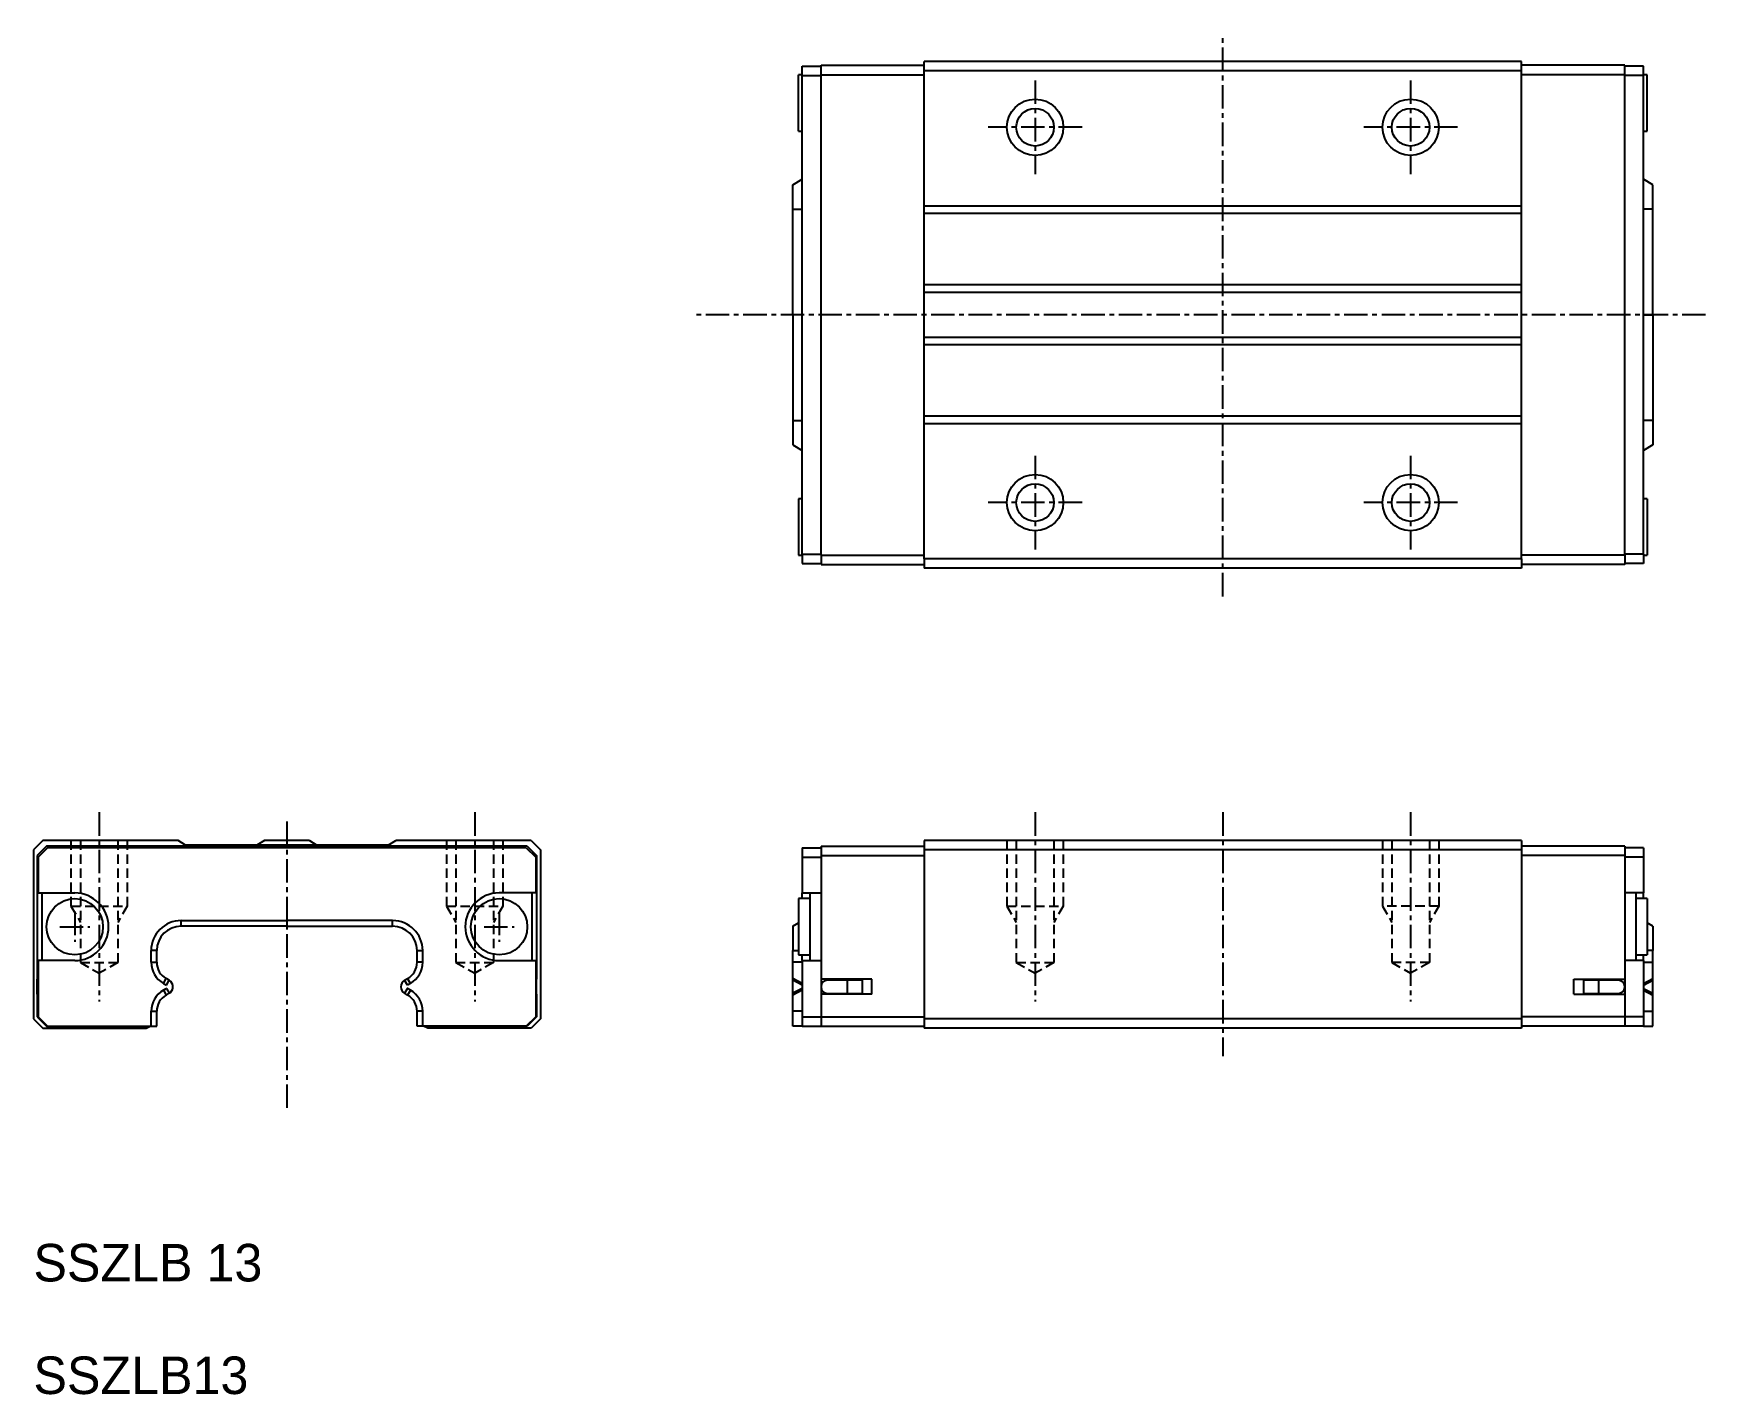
# Model space of a CAD drawing. Extents: x 10 to 99.1, y 14 to 86.5.
import ezdxf

# ---------------------------------------------------------------- set-up
doc = ezdxf.new("R2010")
doc.units = 0
doc.linetypes.add('CENTER', pattern=[2, 1.25, -0.25, 0.25, -0.25])
doc.linetypes.add('DASHED', pattern=[0.75, 0.5, -0.25])
doc.layers.get('0').update_dxf_attribs({"linetype": 'CONTINUOUS'})
doc.layers.add('CENTER', color=1, linetype='CENTER')

msp = doc.modelspace()

# ---------------------------------------------------------------- linework, layer by layer
at = {"color": 7, "linetype": 'CONTINUOUS'}
for p, q in [((50.947, 84.25), (50.947, 84.75)), ((50.947, 84.75), (51.947, 84.75)), ((51.947, 84.8), (57.447, 84.8)), ((51.947, 84.3), (51.947, 84.8)), ((89.247, 85), (57.447, 85)), ((57.447, 84.5), (57.447, 85)), ((89.247, 84.5), (89.247, 85)), ((94.747, 84.8), (89.247, 84.8)), ((94.747, 84.3), (94.747, 84.8)), ((95.747, 84.75), (94.747, 84.75)), ((95.747, 84.25), (95.747, 84.75)), ((50.747, 81.3), (50.747, 84.3)), ((50.947, 84.3), (50.747, 84.3)), ((50.947, 58.75), (50.947, 84.25)), ((50.947, 84.25), (51.947, 84.25)), ((51.947, 58.7), (51.947, 84.3)), ((51.947, 84.3), (57.447, 84.3)), ((89.247, 84.5), (57.447, 84.5)), ((57.447, 58.5), (57.447, 84.5)), ((89.247, 58.5), (89.247, 84.5)), ((94.747, 84.3), (89.247, 84.3)), ((94.747, 58.7), (94.747, 84.3)), ((95.747, 84.25), (94.747, 84.25)), ((95.947, 84.3), (95.747, 84.3)), ((95.747, 58.75), (95.747, 84.25)), ((95.947, 81.3), (95.947, 84.3)), ((50.747, 81.3), (50.947, 81.3)), ((95.747, 81.3), (95.947, 81.3)), ((50.447, 78.43), (50.947, 78.73)), ((50.447, 77.13), (50.447, 78.43)), ((96.247, 78.43), (95.747, 78.73)), ((96.247, 77.13), (96.247, 78.43)), ((50.447, 71.5), (50.447, 77.13)), ((50.447, 77.13), (50.947, 77.13)), ((89.247, 77.3), (57.447, 77.3)), ((89.247, 76.9), (57.447, 76.9)), ((96.247, 77.13), (95.747, 77.13)), ((96.247, 71.5), (96.247, 77.13)), ((89.247, 73.1), (57.447, 73.1)), ((89.247, 72.7), (57.447, 72.7)), ((50.447, 71.5), (50.447, 65.87)), ((95.747, 71.5), (96.247, 71.5)), ((96.247, 71.5), (96.247, 65.87)), ((89.247, 70.3), (57.447, 70.3)), ((89.247, 69.9), (57.447, 69.9)), ((89.247, 66.1), (57.447, 66.1)), ((50.447, 65.87), (50.447, 64.57)), ((50.447, 65.87), (50.947, 65.87)), ((89.247, 65.7), (57.447, 65.7)), ((96.247, 65.87), (95.747, 65.87)), ((96.247, 65.87), (96.247, 64.57)), ((50.447, 64.57), (50.947, 64.27)), ((96.247, 64.57), (95.747, 64.27)), ((50.747, 61.7), (50.747, 58.7)), ((50.947, 61.7), (50.747, 61.7)), ((95.947, 61.7), (95.747, 61.7)), ((95.947, 61.7), (95.947, 58.7)), ((50.747, 58.7), (50.947, 58.7)), ((50.947, 58.75), (51.947, 58.75)), ((50.947, 58.75), (50.947, 58.25)), ((50.947, 58.25), (51.947, 58.25)), ((51.947, 58.7), (57.447, 58.7)), ((51.947, 58.7), (51.947, 58.2)), ((51.947, 58.2), (57.447, 58.2)), ((89.247, 58.5), (57.447, 58.5)), ((57.447, 58.5), (57.447, 58)), ((89.247, 58), (57.447, 58)), ((94.747, 58.7), (89.247, 58.7)), ((89.247, 58.5), (89.247, 58)), ((94.747, 58.2), (89.247, 58.2)), ((95.747, 58.75), (94.747, 58.75)), ((94.747, 58.7), (94.747, 58.2)), ((95.747, 58.25), (94.747, 58.25)), ((95.747, 58.75), (95.747, 58.25)), ((95.747, 58.7), (95.947, 58.7)), ((10.5, 43.5), (10, 43)), ((10, 43), (10, 34)), ((10.7, 43.2), (10.2, 42.7)), ((10.75, 43.1), (10.25, 42.6)), ((17.7, 43.5), (10.5, 43.5)), ((36.3, 43.2), (10.7, 43.2)), ((36.25, 43.1), (10.75, 43.1)), ((18.1, 43.25), (17.7, 43.5)), ((28.9, 43.25), (18.1, 43.25)), ((22.3, 43.5), (21.9, 43.25)), ((24.7, 43.5), (22.3, 43.5)), ((24.7, 43.5), (25.1, 43.25)), ((28.9, 43.25), (29.3, 43.5)), ((36.5, 43.5), (29.3, 43.5)), ((36.25, 43.1), (36.75, 42.6)), ((36.3, 43.2), (36.8, 42.7)), ((36.5, 43.5), (37, 43)), ((37, 43), (37, 34)), ((50.947, 43.1), (51.947, 43.1)), ((50.947, 43.1), (50.947, 42.6)), ((51.947, 43.2), (57.447, 43.2)), ((51.947, 43.2), (51.947, 42.7)), ((89.247, 43.5), (57.447, 43.5)), ((57.447, 43.5), (57.447, 43)), ((89.247, 43), (57.447, 43)), ((57.447, 43), (57.447, 34)), ((89.247, 43.5), (89.247, 43)), ((94.747, 43.2), (89.247, 43.2)), ((89.247, 43), (89.247, 34)), ((94.747, 43.2), (94.747, 42.7)), ((95.747, 43.1), (94.747, 43.1)), ((95.747, 43.1), (95.747, 42.6)), ((10.2, 42.7), (10.2, 36.1)), ((10.25, 42.6), (10.25, 40.7)), ((36.75, 42.6), (36.75, 40.7)), ((36.8, 42.7), (36.8, 36.1)), ((50.947, 42.6), (50.947, 40.7)), ((50.947, 42.6), (51.947, 42.6)), ((51.947, 42.7), (51.947, 36.1)), ((51.947, 42.7), (57.447, 42.7)), ((94.747, 42.7), (89.247, 42.7)), ((94.747, 42.7), (94.747, 36.1)), ((95.747, 42.6), (94.747, 42.6)), ((95.747, 42.6), (95.747, 40.7)), ((10.25, 40.7), (12.2, 40.7)), ((10.45, 40.7), (10.45, 37.1)), ((36.75, 40.7), (34.8, 40.7)), ((36.55, 40.7), (36.55, 37.1)), ((50.747, 40.4), (50.747, 37.4)), ((51.347, 40.4), (50.747, 40.4)), ((50.947, 40.7), (51.947, 40.7)), ((50.947, 40.4), (50.947, 40.7)), ((51.347, 40.7), (51.347, 37.1)), ((95.747, 40.7), (94.747, 40.7)), ((95.347, 40.7), (95.347, 37.1)), ((95.947, 40.4), (95.347, 40.4)), ((95.747, 40.4), (95.747, 40.7)), ((95.947, 40.4), (95.947, 37.4)), ((17.87, 39.23), (23.5, 39.23)), ((17.87, 38.93), (17.87, 39.23)), ((29.13, 39.23), (23.5, 39.23)), ((23.5, 39.23), (23.5, 38.93)), ((29.13, 38.93), (29.13, 39.23)), ((23.5, 38.93), (17.87, 38.93)), ((23.5, 38.93), (29.13, 38.93)), ((50.447, 38.93), (50.747, 39.11)), ((50.447, 38.93), (50.447, 37.63)), ((96.247, 38.93), (95.947, 39.11)), ((96.247, 38.93), (96.247, 37.63)), ((16.57, 37.63), (16.27, 37.63)), ((16.27, 37.005), (16.27, 37.63)), ((16.57, 37.005), (16.57, 37.63)), ((30.43, 37.005), (30.43, 37.63)), ((30.43, 37.63), (30.73, 37.63)), ((30.73, 37.005), (30.73, 37.63)), ((50.447, 37.005), (50.447, 37.63)), ((50.447, 37.63), (50.747, 37.63)), ((96.247, 37.63), (95.947, 37.63)), ((96.247, 37.005), (96.247, 37.63)), ((10.25, 37.1), (10.25, 34.1)), ((12.2, 37.1), (10.25, 37.1)), ((16.27, 37.005), (16.57, 37.005)), ((30.73, 37.005), (30.43, 37.005)), ((34.8, 37.1), (36.75, 37.1)), ((36.75, 37.1), (36.75, 34.1)), ((50.447, 36.139), (50.447, 37.005)), ((50.947, 37.005), (50.447, 37.005)), ((50.747, 37.4), (51.347, 37.4)), ((50.947, 37.1), (50.947, 37.4)), ((50.947, 37.1), (50.947, 34.1)), ((50.947, 37.1), (51.947, 37.1)), ((95.747, 37.1), (94.747, 37.1)), ((95.347, 37.4), (95.947, 37.4)), ((95.747, 37.1), (95.747, 37.4)), ((95.747, 37.1), (95.747, 34.1)), ((95.747, 37.005), (96.247, 37.005)), ((96.247, 36.139), (96.247, 37.005)), ((10.2, 35.3), (10.2, 36.1)), ((10.2, 36.1), (10.25, 36.1)), ((16.92, 35.879), (17.07, 36.139)), ((16.92, 35.879), (17.081, 35.787)), ((17.231, 36.046), (17.07, 36.139)), ((17.081, 35.787), (17.231, 36.046)), ((17.081, 35.786), (17.081, 35.787)), ((29.769, 36.046), (29.93, 36.139)), ((29.919, 35.787), (29.769, 36.046)), ((30.08, 35.879), (29.919, 35.787)), ((29.919, 35.786), (29.919, 35.787)), ((30.08, 35.879), (29.93, 36.139)), ((36.8, 36.1), (36.75, 36.1)), ((36.8, 35.3), (36.8, 36.1)), ((50.947, 35.879), (50.447, 36.139)), ((50.447, 36.046), (50.447, 36.139)), ((50.947, 35.787), (50.447, 36.046)), ((50.447, 35.354), (50.447, 36.046)), ((54.647, 36.1), (51.947, 36.1)), ((51.947, 36.1), (51.947, 35.3)), ((53.347, 36.05), (52.297, 36.05)), ((52.747, 36.05), (52.747, 36.1)), ((53.208, 36.05), (53.208, 36.1)), ((54.147, 36.05), (53.347, 36.05)), ((53.347, 35.7), (53.347, 36.05)), ((53.347, 35.35), (53.347, 35.7)), ((54.147, 35.7), (54.147, 36.05)), ((54.147, 35.35), (54.147, 35.7)), ((54.647, 35.3), (54.647, 36.1)), ((92.047, 36.1), (94.747, 36.1)), ((92.047, 35.3), (92.047, 36.1)), ((93.347, 36.05), (92.547, 36.05)), ((92.547, 36.05), (92.547, 35.7)), ((92.547, 35.7), (92.547, 35.35)), ((93.347, 36.05), (93.347, 35.7)), ((94.397, 36.05), (93.347, 36.05)), ((93.347, 35.7), (93.347, 35.35)), ((93.487, 36.05), (93.487, 36.1)), ((93.947, 36.05), (93.947, 36.1)), ((94.747, 36.1), (94.747, 35.3)), ((95.747, 35.879), (96.247, 36.139)), ((95.747, 35.787), (96.247, 36.046)), ((96.247, 36.046), (96.247, 36.139)), ((96.247, 35.354), (96.247, 36.046)), ((10.2, 35.3), (10.2, 34.1)), ((10.2, 35.3), (10.25, 35.3)), ((16.92, 35.521), (17.075, 35.61)), ((16.92, 35.521), (17.07, 35.261)), ((17.07, 35.261), (17.231, 35.354)), ((17.075, 35.61), (17.087, 35.617)), ((17.081, 35.613), (17.075, 35.61)), ((17.087, 35.617), (17.081, 35.613)), ((17.081, 35.613), (17.231, 35.354)), ((29.919, 35.613), (29.769, 35.354)), ((29.93, 35.261), (29.769, 35.354)), ((29.913, 35.617), (29.919, 35.613)), ((29.925, 35.61), (29.913, 35.617)), ((29.919, 35.613), (29.925, 35.61)), ((30.08, 35.521), (29.925, 35.61)), ((30.08, 35.521), (29.93, 35.261)), ((36.8, 35.3), (36.75, 35.3)), ((36.8, 35.3), (36.8, 34.1)), ((50.947, 35.613), (50.447, 35.354)), ((50.947, 35.521), (50.447, 35.261)), ((50.447, 35.261), (50.447, 35.354)), ((50.447, 34.395), (50.447, 35.261)), ((50.947, 35.613), (50.947, 35.61)), ((54.647, 35.3), (51.947, 35.3)), ((51.947, 35.3), (51.947, 34.1)), ((52.297, 35.35), (53.347, 35.35)), ((52.747, 35.3), (52.747, 35.35)), ((53.208, 35.3), (53.208, 35.35)), ((53.347, 35.35), (54.147, 35.35)), ((92.047, 35.3), (94.747, 35.3)), ((92.547, 35.35), (93.347, 35.35)), ((93.347, 35.35), (94.397, 35.35)), ((93.487, 35.3), (93.487, 35.35)), ((93.947, 35.3), (93.947, 35.35)), ((94.747, 35.3), (94.747, 34.1)), ((95.748, 35.613), (95.747, 35.61)), ((95.747, 35.521), (96.247, 35.261)), ((95.748, 35.613), (96.247, 35.354)), ((96.247, 35.261), (96.247, 35.354)), ((96.247, 34.395), (96.247, 35.261)), ((10, 34), (10.5, 33.5)), ((10.2, 34.1), (10.7, 33.6)), ((10.25, 34.1), (10.75, 33.6)), ((16.27, 34.395), (16.57, 34.395)), ((16.27, 33.6), (16.27, 34.395)), ((16.57, 33.6), (16.57, 34.395)), ((30.43, 33.6), (30.43, 34.395)), ((30.73, 34.395), (30.43, 34.395)), ((30.73, 33.6), (30.73, 34.395)), ((36.75, 34.1), (36.25, 33.6)), ((36.8, 34.1), (36.3, 33.6)), ((37, 34), (36.5, 33.5)), ((50.947, 34.395), (50.447, 34.395)), ((50.447, 33.6), (50.447, 34.395)), ((50.947, 34.1), (51.947, 34.1)), ((50.947, 34.1), (50.947, 33.6)), ((51.947, 34.1), (57.447, 34.1)), ((51.947, 34.1), (51.947, 33.6)), ((89.247, 34), (57.447, 34)), ((57.447, 34), (57.447, 33.5)), ((94.747, 34.1), (89.247, 34.1)), ((89.247, 34), (89.247, 33.5)), ((95.747, 34.1), (94.747, 34.1)), ((94.747, 34.1), (94.747, 33.6)), ((95.747, 34.395), (96.247, 34.395)), ((95.747, 34.1), (95.747, 33.6)), ((96.247, 33.6), (96.247, 34.395)), ((10.5, 33.5), (16, 33.5)), ((10.7, 33.6), (10.75, 33.6)), ((10.75, 33.6), (16.27, 33.6)), ((16, 33.5), (16.22, 33.6)), ((16.27, 33.6), (16.57, 33.6)), ((30.73, 33.6), (30.43, 33.6)), ((36.25, 33.6), (30.73, 33.6)), ((31, 33.5), (30.78, 33.6)), ((36.5, 33.5), (31, 33.5)), ((36.3, 33.6), (36.25, 33.6)), ((50.947, 33.6), (50.447, 33.6)), ((50.947, 33.6), (51.947, 33.6)), ((51.947, 33.6), (57.447, 33.6)), ((89.247, 33.5), (57.447, 33.5)), ((94.747, 33.6), (89.247, 33.6)), ((95.747, 33.6), (94.747, 33.6)), ((95.747, 33.6), (96.247, 33.6))]:
    msp.add_line(p, q, dxfattribs=at)
at = {"color": 3, "linetype": 'DASHED'}
for p, q in [((12, 43.5), (12, 40)), ((12.5, 43.5), (12.5, 37)), ((14.5, 43.5), (14.5, 37)), ((15, 43.5), (15, 40)), ((32, 43.5), (32, 40)), ((32.5, 43.5), (32.5, 37)), ((34.5, 43.5), (34.5, 37)), ((35, 43.5), (35, 40)), ((61.847, 43.5), (61.847, 40)), ((62.347, 43.5), (62.347, 37)), ((64.347, 43.5), (64.347, 37)), ((64.847, 43.5), (64.847, 40)), ((81.847, 43.5), (81.847, 40)), ((82.347, 43.5), (82.347, 37)), ((84.347, 43.5), (84.347, 37)), ((84.847, 43.5), (84.847, 40)), ((12, 40), (15, 40)), ((12, 40), (12.5, 39.134)), ((15, 40), (14.5, 39.134)), ((32, 40), (35, 40)), ((32, 40), (32.5, 39.134)), ((35, 40), (34.5, 39.134)), ((61.847, 40), (64.847, 40)), ((61.847, 40), (62.347, 39.134)), ((64.847, 40), (64.347, 39.134)), ((84.847, 40), (81.847, 40)), ((81.847, 40), (82.347, 39.134)), ((84.847, 40), (84.347, 39.134)), ((12.5, 37), (13.5, 36.423)), ((12.5, 37), (14.5, 37)), ((14.5, 37), (13.5, 36.423)), ((32.5, 37), (33.5, 36.423)), ((32.5, 37), (34.5, 37)), ((34.5, 37), (33.5, 36.423)), ((62.347, 37), (63.347, 36.423)), ((62.347, 37), (64.347, 37)), ((64.347, 37), (63.347, 36.423)), ((82.347, 37), (83.347, 36.423)), ((84.347, 37), (82.347, 37)), ((84.347, 37), (83.347, 36.423))]:
    msp.add_line(p, q, dxfattribs=at)
at = {"color": 3, "linetype": 'CONTINUOUS'}
for centre in [(63.347, 81.5), (83.347, 81.5), (63.347, 61.5), (83.347, 61.5)]:
    msp.add_circle(centre, 1.5, dxfattribs=at)
at = {"color": 7, "linetype": 'CONTINUOUS'}
for centre, radius in [((63.347, 81.5), 1), ((83.347, 81.5), 1), ((63.347, 61.5), 1), ((83.347, 61.5), 1), ((12.2, 38.9), 1.5), ((34.8, 38.9), 1.5)]:
    msp.add_circle(centre, radius, dxfattribs=at)
for centre, radius, start, end in [((12.2, 38.9), 1.8, 270, 90), ((34.8, 38.9), 1.8, 90, 270), ((17.87, 37.63), 1.6, 90.00083, 179.99917), ((29.13, 37.63), 1.6, 0.00083, 89.99917), ((17.87, 37.63), 1.3, 90, 180), ((29.13, 37.63), 1.3, 0, 90), ((17.57, 37.005), 1.3, 180, 240), ((17.57, 37.005), 1, 180, 240), ((29.43, 37.005), 1, 300, 0), ((29.43, 37.005), 1.3, 300, 0), ((17.031, 35.7), 0.4, 300, 60), ((29.969, 35.7), 0.4, 120, 240), ((52.297, 35.7), 0.35, 90, 180), ((52.297, 35.7), 0.35, 180, 270), ((94.397, 35.7), 0.35, 0, 90), ((94.397, 35.7), 0.35, 270, 0), ((17.57, 34.395), 1.3, 120, 180), ((17.57, 34.395), 1, 120, 180), ((29.43, 34.395), 1, 0, 60), ((29.43, 34.395), 1.3, 0, 60)]:
    msp.add_arc(centre, radius, start, end, dxfattribs=at)
at = {"layer": 'CENTER', "color": 1, "linetype": 'CENTER'}
for p, q in [((73.347, 56.5), (73.347, 86.5)), ((63.347, 84), (63.347, 79)), ((83.347, 84), (83.347, 79)), ((65.847, 81.5), (60.847, 81.5)), ((85.847, 81.5), (80.847, 81.5)), ((99.055, 71.5), (45.247, 71.5)), ((63.347, 64), (63.347, 59)), ((83.347, 64), (83.347, 59)), ((65.847, 61.5), (60.847, 61.5)), ((85.847, 61.5), (80.847, 61.5)), ((13.5, 45), (13.5, 34.923)), ((33.5, 45), (33.5, 34.923)), ((63.347, 45), (63.347, 34.923)), ((73.347, 45), (73.347, 32)), ((83.347, 45), (83.347, 34.923)), ((23.5, 44.5), (23.5, 29)), ((12.2, 39.7), (12.2, 38.1)), ((34.8, 39.7), (34.8, 38.1)), ((11.4, 38.9), (13, 38.9)), ((34, 38.9), (35.6, 38.9))]:
    msp.add_line(p, q, dxfattribs=at)

# ---------------------------------------------------------------- texts
at = {"color": 7, "linetype": 'CONTINUOUS'}
for s, p in [('SSZLB 13', (10, 20)), ('SSZLB13', (10, 14))]:
    msp.add_text(s, height=2, dxfattribs=at).set_placement(p)

doc.saveas('drawing.dxf')
